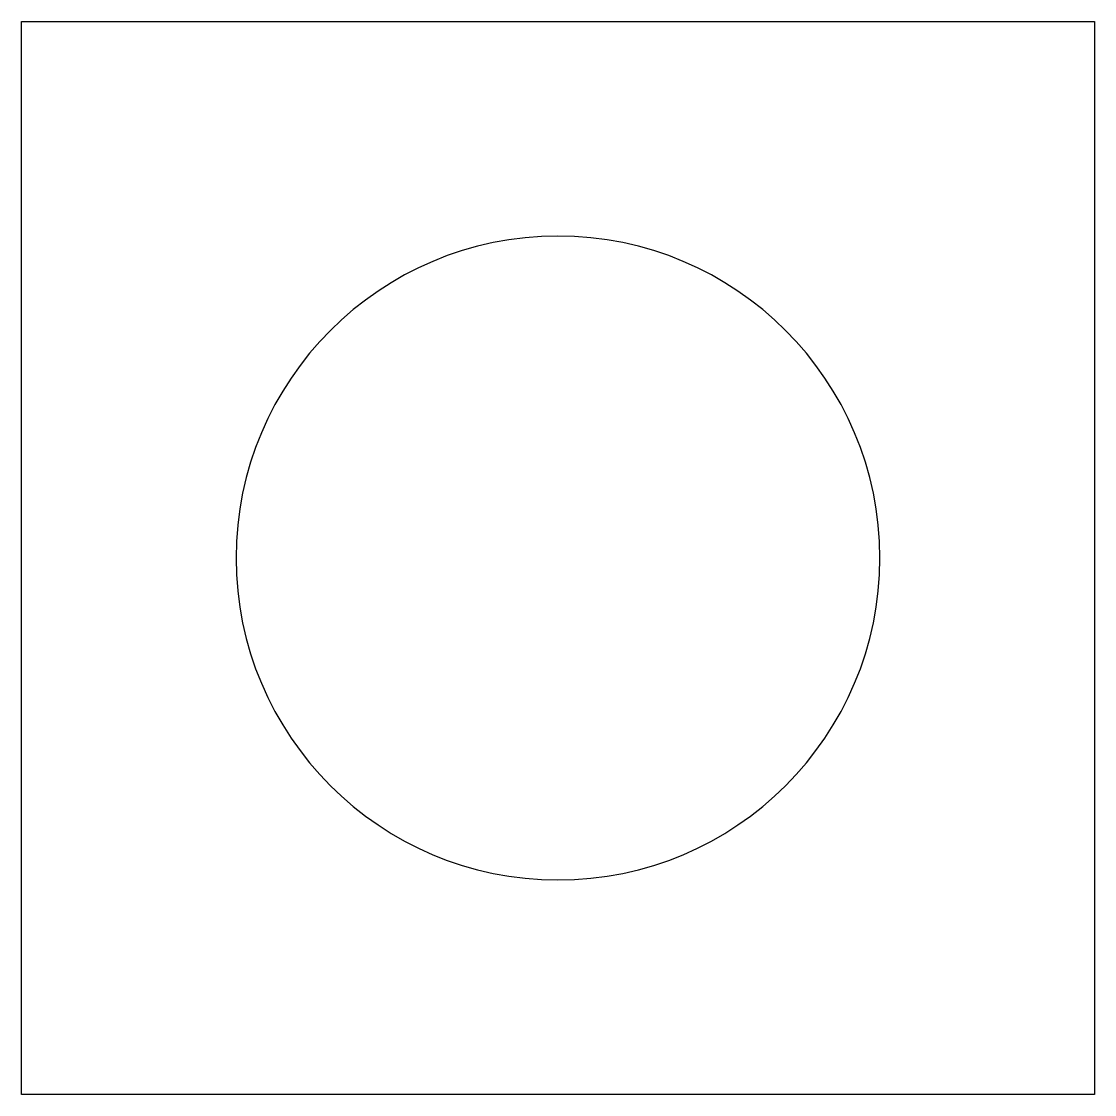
# Model space of a CAD drawing. Extents: x 0 to 20, y 0 to 20.
import ezdxf

# ---------------------------------------------------------------- set-up
doc = ezdxf.new("R2010")
doc.units = 0
doc.layers.add('LAYER_1', color=7, linetype='CONTINUOUS')

msp = doc.modelspace()

# ---------------------------------------------------------------- linework, layer by layer
at = {"layer": 'LAYER_1', "color": 250}
msp.add_lwpolyline([(20, 0), (0, 0), (0, 20), (20, 20), (20, 0)], dxfattribs=at)
at = {"layer": 'LAYER_1', "color": 7}
msp.add_open_spline([(16, 10), (16, 6.686), (13.314, 3.999), (10, 3.999), (6.686, 3.999), (4, 6.686), (4, 10), (4, 13.312), (6.686, 16.001), (10, 16.001), (13.314, 16.001), (16, 13.312), (16, 10)], degree=3, knots=[0, 0, 0, 0, 1, 1, 1, 2, 2, 2, 3, 3, 3, 4, 4, 4, 4], dxfattribs=at)

doc.saveas('drawing.dxf')
